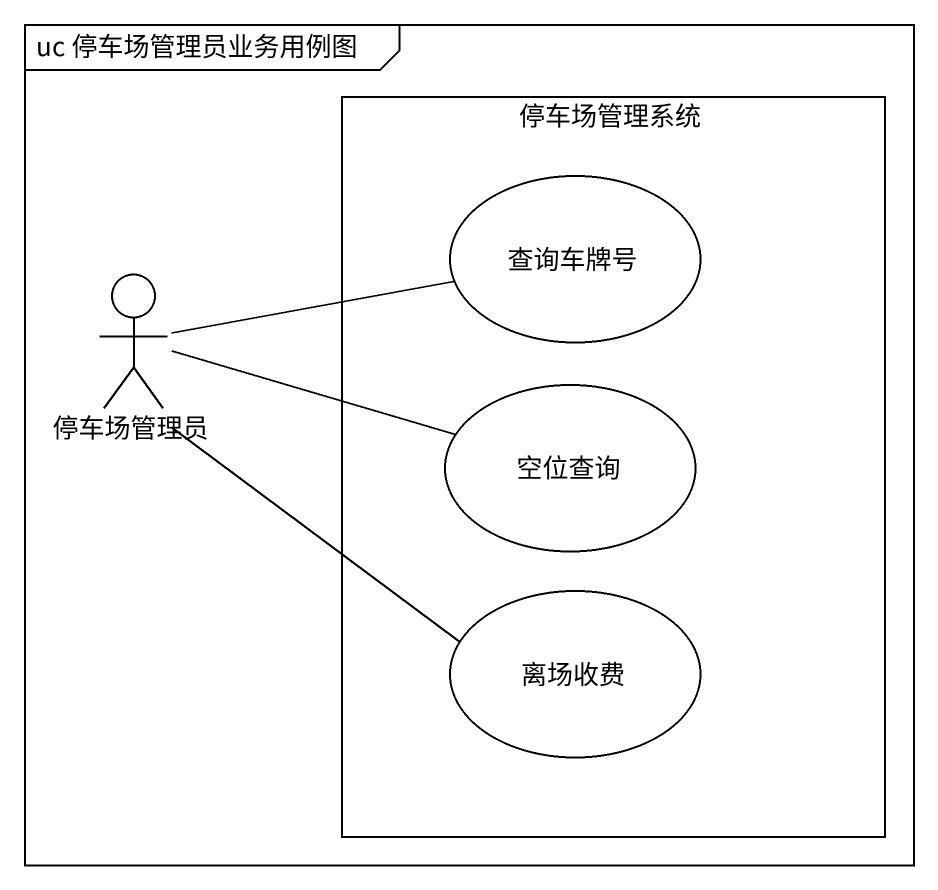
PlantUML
@startuml
mainframe uc 停车场管理员业务用例图
rectangle 停车场管理系统 {
  usecase 查询车牌号
  usecase 空位查询
  usecase 离场收费
}
actor 停车场管理员
停车场管理员 -right- 查询车牌号
停车场管理员 -right- 空位查询
停车场管理员 -- 离场收费
@enduml
